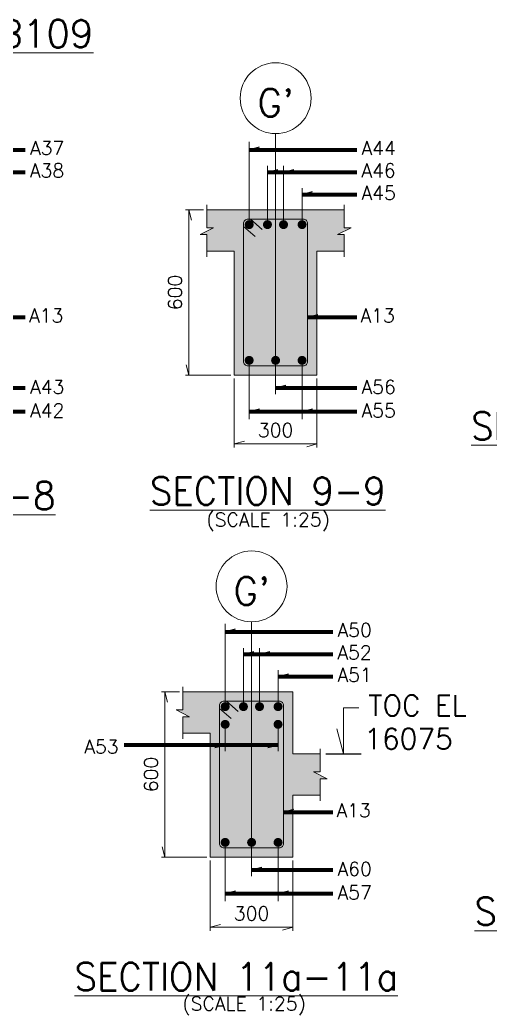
# Model space of a CAD drawing. Extents: x 875770 to 917820, y -160285 to -130585.
# Drawn here: x 900350 to 903760, y -144977 to -137755 of the extents above; entities that cross this region are included whole.
import ezdxf
from ezdxf.enums import TextEntityAlignment as Align
from ezdxf.lldxf.tags import DXFTag

# ---------------------------------------------------------------- set-up
doc = ezdxf.new("R2010")
doc.units = 0
doc.header["$LTSCALE"] = 450
doc.header["$MEASUREMENT"] = 0
doc.header["$PDMODE"] = 34
doc.header["$PDSIZE"] = 75
doc.linetypes.add('CENTER2', pattern=[1.125, 0.75, -0.125, 0.125, -0.125])
for name, color, linetype, lineweight in [('CIVIL', 3, 'Continuous', 0), ('CIVIL-GRID_NO_', 6, 'Continuous', 0), ('CIVILSHADE', 25, 'Continuous', 0), ('CV-AB-TITLE', 6, 'Continuous', 0), ('DIM', 2, 'Continuous', 0), ('GRID', 8, 'CENTER2', 0), ('MULLION', 4, 'Continuous', 0), ('REINFORCEMENT', 6, 'Continuous', 0), ('TEXT', 3, 'Continuous', 0)]:
    doc.layers.add(name, color=color, linetype=linetype, lineweight=lineweight)
doc.styles.add('ROMANS', font='romans.shx', dxfattribs={"height": 150})
doc.styles.add('ROMANS_0', font='romans.shx')
doc.styles.get("Standard").update_dxf_attribs({"font": 'romans.shx'})
doc.styles.add('V1', font='romans.shx', dxfattribs={"height": 200})
tags = doc.linetypes.add('ACAD_ISO10W100', pattern=[18.5, 12, -3, 0.5, -3]).pattern_tags.tags
tags[10:11] = [DXFTag(74, 4), DXFTag(75, 0), DXFTag(340, '0'), DXFTag(46, 1.0), DXFTag(50, 0.0), DXFTag(44, 0.0), DXFTag(45, 0.0)]
tags[8:9] = [DXFTag(74, 4), DXFTag(75, 0), DXFTag(340, '0'), DXFTag(46, 1.0), DXFTag(50, 0.0), DXFTag(44, 0.0), DXFTag(45, 0.0)]
tags[6:7] = [DXFTag(74, 4), DXFTag(75, 0), DXFTag(340, '0'), DXFTag(46, 1.0), DXFTag(50, 0.0), DXFTag(44, 0.0), DXFTag(45, 0.0)]
tags[4:5] = [DXFTag(74, 4), DXFTag(75, 0), DXFTag(340, '0'), DXFTag(46, 1.0), DXFTag(50, 0.0), DXFTag(44, 0.0), DXFTag(45, 0.0)]
doc.dimstyles.new('CIVIL', dxfattribs={"dimtxt": 100, "dimasz": 0.31, "dimexe": 25, "dimexo": 25, "dimgap": 50, "dimtad": 1, "dimdec": 0, "dimlfac": 0.5, "dimzin": 0, "dimdsep": 46, "dimtxsty": 'ROMANS_0', "dimblk": 'TICK', "dimcen": 0.06, "dimclrd": 2, "dimclre": 2, "dimclrt": 3, "dimadec": 0, "dimazin": 0, "dimtfac": 1, "dimtdec": 0, "dimtofl": 0, "dimtmove": 0, "dimatfit": 3, "dimldrblk": 'TICK', "dimfxl": 1, "dimtolj": 1, "dimtzin": 0, "dimlwd": -1, "dimlwe": -1, "dimarcsym": 0})

# ---------------------------------------------------------------- blocks, each defined once
blk = doc.blocks.new('TICK')
at = {"color": 2, "ltscale": 0.4}
blk.add_line((-150, 0), (-429, 0), dxfattribs=at)
at = {"color": 3, "linetype": 'ByBlock'}
for p, q in [((0, 0), (-241, -65)), ((-150, 0), (0, 0))]:
    blk.add_line(p, q, dxfattribs=at)
blk = doc.blocks.new('*D178')
at = {"layer": 'DEFPOINTS', "color": 0, "linetype": 'ByBlock', "transparency": 16777216}
for p in [(901904.4, -140333), (902504.4, -140333), (902504.4, -140832.5)]:
    blk.add_point(p, dxfattribs=at)
at = {"layer": 'DIM', "color": 2, "linetype": 'ByBlock', "transparency": 16777216}
for p, q in [((901904.4, -140358), (901904.4, -140857.5)), ((902504.4, -140358), (902504.4, -140857.5))]:
    blk.add_line(p, q, dxfattribs=at)
at = {"layer": 'DIM', "color": 0, "linetype": 'ByBlock', "transparency": 16777216}
blk.add_line((901904.7, -140832.5), (902504.1, -140832.5), dxfattribs=at)
at = {"layer": 'DIM', "color": 0, "linetype": 'ByBlock', "transparency": 16777216, "xscale": 0.309999999999969, "yscale": 0.309999999999969, "zscale": 0.309999999999969, "rotation": 180}
blk.add_blockref('TICK', (901904.4, -140832.5), dxfattribs=at)
at = {"layer": 'DIM', "color": 0, "linetype": 'ByBlock', "transparency": 16777216, "xscale": 0.309999999999969, "yscale": 0.309999999999969, "zscale": 0.309999999999969}
blk.add_blockref('TICK', (902504.4, -140832.5), dxfattribs=at)
at = {"layer": 'DIM', "color": 3, "linetype": 'ByBlock', "transparency": 16777216, "insert": (902204.4, -140732.5), "char_height": 100, "attachment_point": 5, "style": 'ROMANS_0'}
blk.add_mtext('\\A1;300', dxfattribs=at)
blk = doc.blocks.new('*D179')
at = {"layer": 'DEFPOINTS', "color": 0, "linetype": 'ByBlock', "transparency": 16777216}
for p in [(901574.9, -139133), (901706, -139133), (901904.4, -140333)]:
    blk.add_point(p, dxfattribs=at)
at = {"layer": 'DIM', "color": 2, "linetype": 'ByBlock', "transparency": 16777216}
for p, q in [((901681, -139133), (901549.9, -139133)), ((901879.4, -140333), (901549.9, -140333))]:
    blk.add_line(p, q, dxfattribs=at)
at = {"layer": 'DIM', "color": 0, "linetype": 'ByBlock', "transparency": 16777216}
blk.add_line((901574.9, -140332.7), (901574.9, -139133.3), dxfattribs=at)
at = {"layer": 'DIM', "color": 0, "linetype": 'ByBlock', "transparency": 16777216, "xscale": 0.309999999999969, "yscale": 0.309999999999969, "zscale": 0.309999999999969}
for p, rotation in [((901574.9, -139133), 90), ((901574.9, -140333), 270)]:
    blk.add_blockref('TICK', p, dxfattribs=dict(at, rotation=rotation))
at = {"layer": 'DIM', "color": 3, "linetype": 'ByBlock', "transparency": 16777216, "insert": (901474.9, -139733), "char_height": 100, "attachment_point": 5, "rotation": 90, "style": 'ROMANS_0'}
blk.add_mtext('\\A1;600', dxfattribs=at)
blk = doc.blocks.new('*D330')
at = {"layer": 'DEFPOINTS', "color": 0, "linetype": 'ByBlock', "transparency": 16777216}
for p in [(901730.2, -143831.3), (902330.2, -143831.3), (902330.2, -144340.1)]:
    blk.add_point(p, dxfattribs=at)
at = {"layer": 'DIM', "color": 2, "linetype": 'ByBlock', "transparency": 16777216}
for p, q in [((901730.2, -143856.3), (901730.2, -144365.1)), ((902330.2, -143856.3), (902330.2, -144365.1))]:
    blk.add_line(p, q, dxfattribs=at)
at = {"layer": 'DIM', "color": 0, "linetype": 'ByBlock', "transparency": 16777216}
blk.add_line((901730.5, -144340.1), (902329.9, -144340.1), dxfattribs=at)
at = {"layer": 'DIM', "color": 0, "linetype": 'ByBlock', "transparency": 16777216, "xscale": 0.309999999999969, "yscale": 0.309999999999969, "zscale": 0.309999999999969, "rotation": 180}
blk.add_blockref('TICK', (901730.2, -144340.1), dxfattribs=at)
at = {"layer": 'DIM', "color": 0, "linetype": 'ByBlock', "transparency": 16777216, "xscale": 0.309999999999969, "yscale": 0.309999999999969, "zscale": 0.309999999999969}
blk.add_blockref('TICK', (902330.2, -144340.1), dxfattribs=at)
at = {"layer": 'DIM', "color": 3, "linetype": 'ByBlock', "transparency": 16777216, "insert": (902030.2, -144240.1), "char_height": 100, "attachment_point": 5, "style": 'ROMANS_0'}
blk.add_mtext('\\A1;300', dxfattribs=at)
blk = doc.blocks.new('*D331')
at = {"layer": 'DEFPOINTS', "color": 0, "linetype": 'ByBlock', "transparency": 16777216}
for p in [(901400.8, -142631.3), (901531.8, -142631.3), (901730.2, -143831.3)]:
    blk.add_point(p, dxfattribs=at)
at = {"layer": 'DIM', "color": 2, "linetype": 'ByBlock', "transparency": 16777216}
for p, q in [((901506.8, -142631.3), (901375.8, -142631.3)), ((901705.2, -143831.3), (901375.8, -143831.3))]:
    blk.add_line(p, q, dxfattribs=at)
at = {"layer": 'DIM', "color": 0, "linetype": 'ByBlock', "transparency": 16777216}
blk.add_line((901400.8, -143831), (901400.8, -142631.6), dxfattribs=at)
at = {"layer": 'DIM', "color": 0, "linetype": 'ByBlock', "transparency": 16777216, "xscale": 0.309999999999969, "yscale": 0.309999999999969, "zscale": 0.309999999999969}
for p, rotation in [((901400.8, -142631.3), 90), ((901400.8, -143831.3), 270)]:
    blk.add_blockref('TICK', p, dxfattribs=dict(at, rotation=rotation))
at = {"layer": 'DIM', "color": 3, "linetype": 'ByBlock', "transparency": 16777216, "insert": (901300.8, -143231.3), "char_height": 100, "attachment_point": 5, "rotation": 90, "style": 'ROMANS_0'}
blk.add_mtext('\\A1;600', dxfattribs=at)

msp = doc.modelspace()

# ---------------------------------------------------------------- hatches: boundary and pattern name
at = {"layer": 'CIVILSHADE', "ltscale": 0.2}
for points in [[(901705.99, -139433.01), (901705.99, -139313.24), (901657.34, -139313.24), (901754.65, -139262.95), (901705.99, -139262.95), (901705.99, -139133.01), (901904.39, -139133.01), (901904.39, -139433.01)], [(901904.39, -140333.01), (901904.39, -139133.01), (902702.79, -139133.01), (902702.79, -139262.95), (902751.45, -139262.95), (902654.14, -139313.24), (902702.79, -139313.24), (902702.79, -139433.01), (902504.39, -139433.01), (902504.39, -140333.01)], [(901730.22, -143831.29), (901730.22, -142931.29), (901531.82, -142931.29), (901531.82, -142811.52), (901580.48, -142811.52), (901483.17, -142761.24), (901531.82, -142761.24), (901531.82, -142631.29), (902330.22, -142631.29), (902330.22, -143831.29)], [(902330.22, -143381.29), (902330.22, -143081.29), (902528.62, -143081.29), (902528.62, -143211.24), (902479.97, -143211.24), (902577.27, -143261.52), (902528.62, -143261.52), (902528.62, -143381.29)]]:
    msp.add_hatch(color=25, dxfattribs=at).paths.add_polyline_path(points)

# ---------------------------------------------------------------- linework, layer by layer
at = {"color": 2, "ltscale": 266.666667}
msp.add_line((902567.9, -143081.29), (902823.99, -143081.29), dxfattribs=at)
at = {"layer": 'CIVIL', "color": 3, "linetype": 'ByBlock'}
for p, q in [((901705.99, -139133.01), (901904.39, -139133.01)), ((901904.39, -139133.01), (902504.39, -139133.01)), ((901904.39, -139133.01), (902702.79, -139133.01)), ((901904.39, -139133.01), (902702.79, -139133.01)), ((901904.39, -139433.01), (901705.99, -139433.01)), ((902504.39, -139433.01), (902702.79, -139433.01)), ((902330.22, -142631.29), (901531.82, -142631.29)), ((902330.22, -142631.29), (901531.82, -142631.29)), ((901730.22, -142631.29), (902330.22, -142631.29)), ((901730.22, -142931.29), (901531.82, -142931.29)), ((902528.62, -143081.29), (902330.22, -143081.29)), ((902330.22, -143381.29), (902528.62, -143381.29))]:
    msp.add_line(p, q, dxfattribs=at)
at = {"layer": 'CIVIL', "color": 2, "ltscale": 0.25, "flags": 128}
for points in [[(901705.99, -139474.36), (901705.99, -139313.24), (901657.34, -139313.24), (901754.65, -139262.95), (901705.99, -139262.95), (901705.99, -139096.13)], [(902702.79, -139474.36), (902702.79, -139313.24), (902654.14, -139313.24), (902751.45, -139262.95), (902702.79, -139262.95), (902702.79, -139096.13)], [(901531.82, -142972.65), (901531.82, -142811.52), (901580.48, -142811.52), (901483.17, -142761.24), (901531.82, -142761.24), (901531.82, -142594.41)], [(902528.62, -143422.65), (902528.62, -143261.52), (902577.27, -143261.52), (902479.97, -143211.24), (902528.62, -143211.24), (902528.62, -143044.41)]]:
    msp.add_lwpolyline(points, dxfattribs=at)
at = {"layer": 'CIVIL', "color": 3, "linetype": 'ByBlock', "flags": 128}
for points in [[(901904.39, -139133.01), (901904.39, -139133.01)], [(901904.39, -139433.01), (901904.39, -140333.01), (902504.39, -140333.01), (902504.39, -139433.01)], [(902330.22, -143081.29), (902330.22, -142631.29)], [(901730.22, -142931.29), (901730.22, -143831.29), (902330.22, -143831.29), (902330.22, -143381.29)]]:
    msp.add_lwpolyline(points, dxfattribs=at)
at = {"layer": 'CIVIL-GRID_NO_', "color": 6, "ltscale": 0.714288}
for centre in [(902204.39, -138322.98), (902030.22, -141865.81)]:
    msp.add_circle(centre, 257.14, dxfattribs=at)
at = {"layer": 'CV-AB-TITLE', "lineweight": 0, "ltscale": 666.666667, "flags": 128}
msp.add_lwpolyline([(902808.44, -142747.54), (902695.94, -142747.54), (902695.94, -143081.29), (902647.41, -142900.18)], dxfattribs=at)
at = {"layer": 'DIM', "ltscale": 0.5}
for p, q in [((902012.53, -139240.46), (902012.53, -138640.3)), ((902145.22, -139240.46), (902145.22, -138814.84)), ((902261.89, -139240.46), (902261.89, -138814.84)), ((902396.26, -139240.46), (902396.26, -138976.79)), ((902012.53, -140225.55), (902012.53, -140653.14)), ((902204.39, -140225.55), (902204.39, -140471.55)), ((902396.26, -140225.55), (902396.26, -140653.14)), ((901838.36, -142738.74), (901838.36, -142138.58)), ((901971.05, -142738.74), (901971.05, -142313.12)), ((902087.72, -142738.74), (902087.72, -142313.12)), ((902222.09, -142738.74), (902222.09, -142475.08)), ((901838.36, -142867.14), (901838.36, -143061.87)), ((902222.09, -142867.14), (902222.09, -143061.87)), ((901838.36, -143723.84), (901838.36, -144151.43)), ((902030.22, -143723.84), (902030.22, -143969.83)), ((902222.09, -143723.84), (902222.09, -144151.43))]:
    msp.add_line(p, q, dxfattribs=at)
at = {"layer": 'GRID', "color": 8, "linetype": 'ACAD_ISO10W100', "ltscale": 0.05}
for p, q in [((902204.39, -138580.12), (902204.39, -140375.79)), ((902030.22, -142122.95), (902030.22, -143874.07))]:
    msp.add_line(p, q, dxfattribs=at)
at = {"layer": 'REINFORCEMENT', "ltscale": 0.125}
for p, q in [((902023.13, -139200.51), (902107.88, -139275.01)), ((901971.89, -139253.4), (902056.2, -139327.51)), ((901848.96, -142698.79), (901933.71, -142773.29)), ((901797.72, -142751.69), (901882.02, -142825.8))]:
    msp.add_line(p, q, dxfattribs=at)
at = {"layer": 'REINFORCEMENT', "linetype": 'ByBlock', "flags": 128}
for points in [[(902004.39, -140265.51), (902404.39, -140265.51, 0.4142136), (902436.89, -140233.01), (902436.89, -139233.01, 0.4142136), (902404.39, -139200.51), (902004.39, -139200.51, 0.4142136), (901971.89, -139233.01), (901971.89, -140233.01, 0.4142136), (902004.39, -140265.51)], [(901830.22, -143763.79), (902230.22, -143763.79, 0.4142136), (902262.72, -143731.29), (902262.72, -142731.29, 0.4142136), (902230.22, -142698.79), (901830.22, -142698.79, 0.4142136), (901797.72, -142731.29), (901797.72, -143731.29, 0.4142136), (901830.22, -143763.79)]]:
    msp.add_lwpolyline(points, format="xyb", close=True, dxfattribs=at)
at = {"layer": 'REINFORCEMENT', "ltscale": 0.1125, "flags": 128}
for points in [[(901996.33, -139240.46, 32.39, 32.39, 1), (902028.73, -139240.46, 32.39, 32.39, 1), (901996.33, -139240.46, 0, 0, 0)], [(902161.42, -139240.46, 32.39, 32.39, -1), (902129.02, -139240.46, 32.39, 32.39, -1), (902161.42, -139240.46, 0, 0, 0)], [(902412.45, -139240.46, 32.39, 32.39, -1), (902380.06, -139240.46, 32.39, 32.39, -1), (902412.45, -139240.46, 0, 0, 0)], [(901996.33, -140225.55, 32.39, 32.39, -1), (902028.73, -140225.55, 32.39, 32.39, -1), (901996.33, -140225.55, 0, 0, 0)], [(902412.45, -140225.55, 32.39, 32.39, 1), (902380.06, -140225.55, 32.39, 32.39, 1), (902412.45, -140225.55, 0, 0, 0)], [(901987.24, -142738.74, 32.39, 32.39, -1), (901954.85, -142738.74, 32.39, 32.39, -1), (901987.24, -142738.74, 0, 0, 0)], [(902103.92, -142738.74, 32.39, 32.39, -1), (902071.52, -142738.74, 32.39, 32.39, -1), (902103.92, -142738.74, 0, 0, 0)], [(902238.28, -142738.74, 32.39, 32.39, -1), (902205.89, -142738.74, 32.39, 32.39, -1), (902238.28, -142738.74, 0, 0, 0)], [(902238.28, -142867.14, 32.39, 32.39, -1), (902205.89, -142867.14, 32.39, 32.39, -1), (902238.28, -142867.14, 0, 0, 0)], [(902046.42, -143723.84, 32.39, 32.39, 1), (902014.03, -143723.84, 32.39, 32.39, 1), (902046.42, -143723.84, 0, 0, 0)], [(902238.28, -143723.84, 32.39, 32.39, 1), (902205.89, -143723.84, 32.39, 32.39, 1), (902238.28, -143723.84, 0, 0, 0)]]:
    msp.add_lwpolyline(points, format="xyseb", dxfattribs=at)
at = {"layer": 'REINFORCEMENT', "ltscale": 0.1125, "const_width": 32.39, "flags": 128}
for points in [[(902278.09, -139240.46, -1), (902245.69, -139240.46, -1), (902278.09, -139240.46)], [(902220.59, -140225.55, 1), (902188.2, -140225.55, 1), (902220.59, -140225.55)], [(901822.16, -142738.74, 1), (901854.55, -142738.74, 1), (901822.16, -142738.74)], [(901822.16, -142867.14, 1), (901854.55, -142867.14, 1), (901822.16, -142867.14)], [(901822.16, -143723.84, -1), (901854.55, -143723.84, -1), (901822.16, -143723.84)]]:
    msp.add_lwpolyline(points, format="xyb", dxfattribs=at)

# ---------------------------------------------------------------- texts
at = {"layer": 'CIVIL-GRID_NO_', "color": 6, "char_height": 200, "attachment_point": 5, "line_spacing_factor": 0.6}
for insert in [(902204.39, -138356.31), (902030.22, -141899.14)]:
    msp.add_mtext("G'", dxfattribs=dict(at, insert=insert))
at = {"layer": 'CV-AB-TITLE', "lineweight": -2, "style": 'V1'}
for s, p in [('TOC EL', (903233.92, -142729.43)), ('16075', (903168.46, -142971.41))]:
    msp.add_text(s, height=150, dxfattribs=at).set_placement(p, align=Align.MIDDLE_CENTER)
at = {"layer": 'MULLION', "color": 3}
for s, p in [('A37', (900423.18, -138734.73)), ('A44', (902827.64, -138734.73)), ('A38', (900422.17, -138897.53)), ('A46', (902826.64, -138897.53)), ('A45', (902827.64, -139059.48)), ('A13', (900415.76, -139950.4)), ('A13', (902820.23, -139950.4)), ('A43', (900423.18, -140468.21)), ('A56', (902827.64, -140468.21)), ('A42', (900423.18, -140639.51)), ('A55', (902827.64, -140639.51)), ('A50', (902653.47, -142233.01)), ('A52', (902652.47, -142395.82)), ('A51', (902653.47, -142557.77)), ('A13', (902646.06, -143541.12)), ('A60', (902653.47, -143966.49)), ('A57', (902653.47, -144137.79))]:
    msp.add_text(s, height=100, dxfattribs=at).set_placement(p)
msp.add_text('A53', height=100, dxfattribs=at).set_placement((901065.65, -142979.18), align=Align.TOP_RIGHT)
at = {"layer": 'MULLION', "color": 3, "char_height": 100, "attachment_point": 7, "line_spacing_factor": 0.8}
for insert in [(901702.09, -141464.63), (901527.92, -144977.25)]:
    msp.add_mtext('(SCALE 1:25)', dxfattribs=dict(at, insert=insert))
at = {"layer": 'TEXT', "color": 6, "attachment_point": 7, "style": 'ROMANS'}
for s, insert, char_height, line_spacing_factor in [('\\LB107 TO B109', (898895.39, -137954.76), 200, 0.634132), ('\\H1x;\\W0.950002;\\LSECTION 10-10', (903621.91, -140801.93), 199.9995, 0.600002), ('\\H1x;\\W0.950002;\\LSECTION 8-8', (898897.84, -141307.21), 199.9995, 0.600002), ('\\H1x;\\W0.950002;\\LSECTION 9-9', (901292.5, -141273.44), 199.9995, 0.600002), ('\\H1x;\\W0.950002;\\LSECTION 12-12', (903646.48, -144324.89), 199.9995, 0.600002), ('\\H1x;\\W0.950002;\\LSECTION 11a-11a', (900745.95, -144797.77), 199.9995, 0.600002)]:
    msp.add_mtext(s, dxfattribs=dict(at, insert=insert, char_height=char_height, line_spacing_factor=line_spacing_factor))

# ---------------------------------------------------------------- dimensions: what is measured, and where the dimension line sits
at = {"layer": 'DIM', "linetype": 'ByBlock'}
for base, p1, p2, picture, middle in [((901574.93, -139133.01), (901904.39, -140333.01), (901705.99, -139133.01), '*D179', (901474.93, -139733.01)), ((901400.76, -142631.29), (901730.22, -143831.29), (901531.82, -142631.29), '*D331', (901300.76, -143231.29))]:
    dim = msp.add_linear_dim(base=base, p1=p1, p2=p2, angle=90, dimstyle='CIVIL', override={"dimtxt": 100, "dimasz": 0.31, "dimexe": 25, "dimexo": 25, "dimgap": 50, "dimlfac": 0.5, "dimtxsty": 'ROMANS_0', "dimcen": 0.06, "dimclrd": 0, "dimlwe": 65535}, dxfattribs=at)
    dim.commit()
    dim.dimension.update_dxf_attribs({"geometry": picture, "text_midpoint": middle})
for base, p1, p2, picture, middle in [((902504.39, -140832.52), (901904.39, -140333.01), (902504.39, -140333.01), '*D178', (902204.39, -140732.52)), ((902330.22, -144340.11), (901730.22, -143831.29), (902330.22, -143831.29), '*D330', (902030.22, -144240.11))]:
    dim = msp.add_linear_dim(base=base, p1=p1, p2=p2, dimstyle='CIVIL', override={"dimtxt": 100, "dimasz": 0.31, "dimexe": 25, "dimexo": 25, "dimgap": 50, "dimlfac": 0.5, "dimtxsty": 'ROMANS_0', "dimcen": 0.06, "dimclrd": 0, "dimlwe": 65535}, dxfattribs=at)
    dim.commit()
    dim.dimension.update_dxf_attribs({"geometry": picture, "text_midpoint": middle})

# ---------------------------------------------------------------- leaders
for points in [[(899608.06, -138696.63), (900388.05, -138696.63)], [(899874.41, -138696.63), (900388.05, -138696.63)], [(902012.53, -138696.63), (902792.52, -138696.63)], [(899734.25, -138859.44), (900388.05, -138859.44)], [(899991.79, -138859.44), (900388.05, -138859.44)], [(902145.22, -138859.44), (902677.42, -138859.44)], [(902261.89, -138859.44), (902792.52, -138859.44)], [(902396.26, -139021.39), (902792.52, -139021.39)], [(900032.43, -139912.7), (900388.05, -139912.7)], [(902436.89, -139912.7), (902792.52, -139912.7)], [(899799.93, -140425.52), (900388.05, -140425.52)], [(902204.39, -140425.52), (902792.52, -140425.52)], [(899608.06, -140596.81), (900388.05, -140596.81)], [(899991.79, -140596.81), (900388.05, -140596.81)], [(902012.53, -140596.81), (902792.52, -140596.81)], [(902396.26, -140596.81), (902792.52, -140596.81)], [(901838.36, -142194.91), (902618.35, -142194.91)], [(901971.05, -142357.72), (902503.25, -142357.72)], [(902087.72, -142357.72), (902618.35, -142357.72)], [(902222.09, -142519.67), (902618.35, -142519.67)], [(901838.36, -143017.28), (901105.54, -143017.28)], [(902222.09, -143017.28), (901105.54, -143017.28)], [(902262.72, -143503.42), (902618.35, -143503.42)], [(902030.22, -143923.8), (902618.35, -143923.8)], [(901838.36, -144095.1), (902618.35, -144095.1)], [(902222.09, -144095.1), (902618.35, -144095.1)]]:
    msp.add_leader(points, dimstyle='CIVIL', override={"dimscale": 1, "dimtxt": 100, "dimasz": 0.31, "dimgap": 50, "dimlfac": 0.75, "dimtxsty": 'ROMANS_0', "dimclrd": 0, "dimldrblk": 'TICK', "dimfxl": 100, "dimlwd": 65534, "dimarcsym": 1}, dxfattribs=at)

doc.saveas('drawing.dxf')
